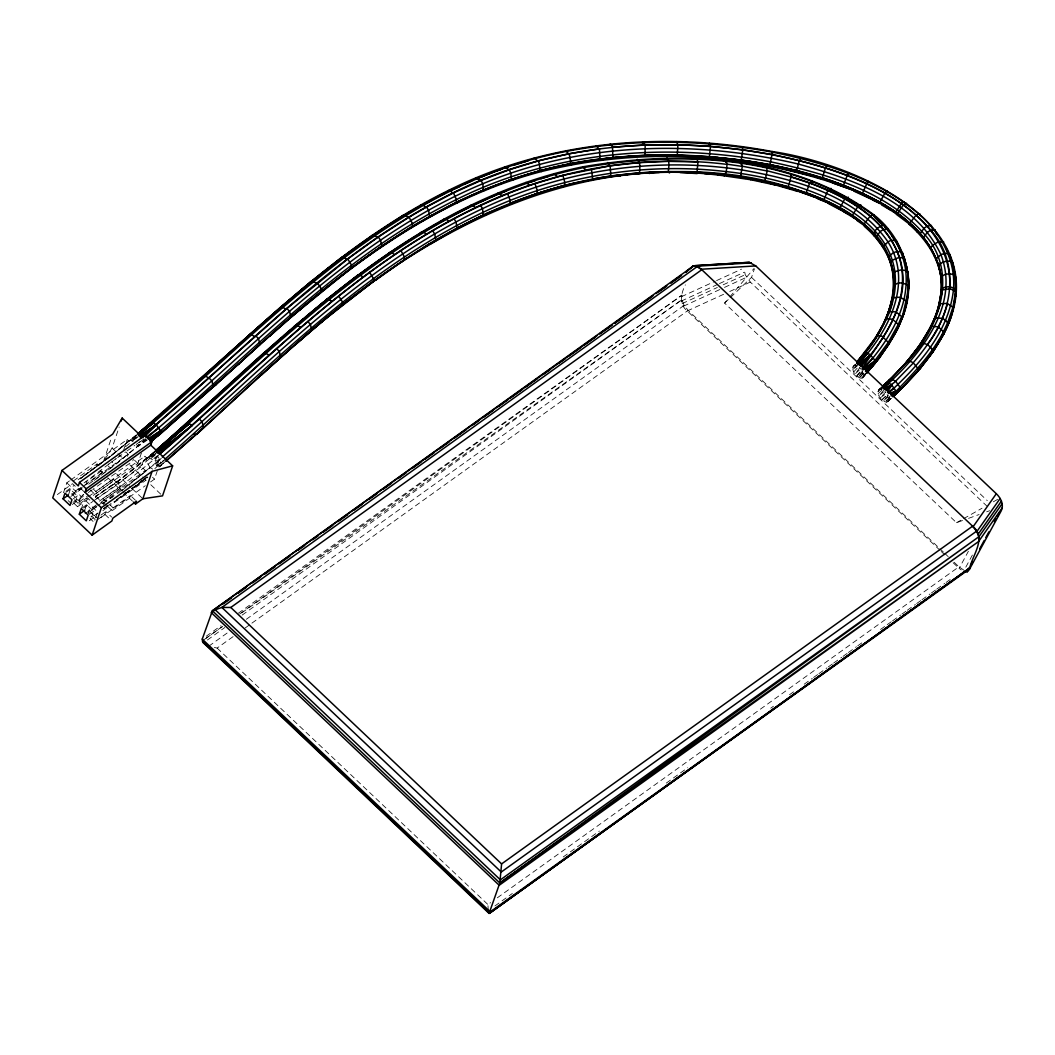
<?xml version="1.0" encoding="UTF-8"?>
<svg xmlns="http://www.w3.org/2000/svg" width="1055" height="1055" viewBox="0 0 1055 1055"><rect width="100%" height="100%" fill="white"/><g stroke="black" fill="none" stroke-linecap="round" stroke-linejoin="round"><path stroke-width="0.75" stroke-dasharray="5 3.75" d="M238.338 613.232L681.899 295.176L681.86 299.778L684.141 305.33L688.124 310.355L938.66 547.598M940.005 550.328L687.24 310.961C678.787 304.288 680.95 293.237 685.368 284.85M987.295 506.466L750.316 282.067L745.186 274.709L744.434 269.262M154.36 451.791L118.45 480.618L95.794 496.008L95.214 499.74L118.015 484.245L156.1 453.413M881.36 387.396C873.962 391.075 880.424 401.362 886.503 402.126L887.743 401.691L888.706 399.436L887.136 394.465M862.027 370.687L863.623 375.751L861.447 378.363C856.37 377.545 850.686 370.595 853.693 365.676L856.752 365.65M69.432 480.922L66.808 482.808L63.3 493.239L73.81 485.709M68.43 495.006L70.355 489.309L77.318 495.903L75.393 501.6M80.417 487.476L79.468 490.298L72.505 483.691L55.388 495.982M72.281 504.527L87.011 493.516M74.127 503.486L77.529 506.703L81.037 496.285L83.662 494.399M74.338 499.793L79.006 504.211L79.956 501.402L88.58 495.217M87.103 497.657L84.479 499.543L80.971 509.961L92.787 501.494M99.117 465.848L97.086 463.936L96.15 466.745L103.482 461.497L112.081 448.072L119.149 427.064M84.677 510.383L86.602 504.699L93.565 511.293L91.64 516.976L89.319 514.787M90.493 490.1L94.924 494.307L95.873 491.498L93.275 489.032L132.679 461.22L133.392 459.11M103.482 461.497L111.672 437.126M97.996 512.981L90.123 518.638L94.119 522.423L95.121 519.442L88.198 512.915L89.147 510.106L97.772 503.908M84.954 484.865L102.203 472.482L103.153 469.673L85.903 482.043L88.106 484.14M96.48 506.637L90.031 511.715L95.187 516.607L89.411 520.748L90.123 518.638M95.187 516.607L97.231 517.768M95.623 517.952L97.627 511.992L84.479 499.543M106.66 505.424L102.23 501.217L103.179 498.408L120.428 486.039L113.122 479.115L95.873 491.498M103.179 498.408L105.038 500.954L144.641 472.548L145.353 470.451L141.357 466.666L144.865 456.235L146.935 458.2L154.228 452.45M113.122 479.115L112.186 481.924L94.924 494.307M123.699 449.931L127.207 439.5L128.881 441.096L136.425 435.636M97.522 519.693L104.92 514.392L105.869 511.583L111.672 517.069M107.768 506.466L112.199 510.673L113.149 507.851L110.393 505.253L145.841 480.276M127.523 456.34L128.235 454.23L125.967 452.081M120.428 486.039L119.492 488.847L102.23 501.217M93.288 495.415L137.928 463.409L141.436 452.977M135.462 500.268L130.411 495.481L129.462 498.29L112.199 510.673M150.575 481.937L154.505 479.115L158.026 468.684M730.456 297.497L751.542 277.386L754.417 268.84M147.964 457.58L153.12 459.875L157.34 456.353L159.859 459.176L156.747 465.796L156.997 467.721M157.34 456.353L154.65 461.602L156.747 465.796L163.749 460.217M961.29 569.911L959.087 568.394L968.398 551.264M965.813 567.142L973.567 552.873M118.45 480.618L95.28 496.997M153.714 452.78L146.183 459.281L146.658 458.424M865.074 373.971L861.447 378.363M136.214 435.029L111.408 455.074L78.136 479.735M146.183 459.281L154.399 451.711M862.7 370.819L858.097 377.136L863.794 371.255M859.812 367.641L855.025 374.05L860.854 368.498M863.623 375.751L865.509 373.259M855.684 364.16L852.73 367.852L855.948 364.476M856.858 365.03L852.928 369.751L857.702 365.544M856.673 375.936L860.867 370.951M856.858 376.108L861.869 370.134M865.456 374.195L862.331 377.914L859.337 377.796L863.57 372.916M863.794 372.982L859.64 377.875L862.331 377.914L865.904 373.905M962.542 520.524L956.516 522.7L724.587 303.075L728.768 298.156M729.823 296.93L753.85 268.643M854.932 364.529L852.915 366.903L855.064 364.344M883.971 389.888L878.934 395.81L883.826 391.708M862.66 377.927L865.852 374.024M155.942 463.686L159.859 459.176L161.362 465.031L159.437 466.692M865.548 374.274L863.808 376.398M888.587 394.952L883.167 400.887L889.339 396.007M853.719 371.901L858.968 366.256M885.791 391.906L880.2 397.906L886.398 393.396L884.829 391.484M881.176 388.557L877.931 391.774L881.782 388.688M891.066 398.487L887.743 401.691L891.264 398.328M724.587 303.075L729.282 298.605M878.142 393.686L882.771 389.269M889.695 397.3L884.921 401.85L889.761 397.959M881.822 399.74L887.387 394.53M881.993 399.911L887.901 394.385M890.763 398.46L888.481 400.584L890.631 398.605M882.56 386.658L878.116 390.772L880.371 388.622M888.534 400.452L890.671 398.5M886.503 402.126L891.224 397.854M166.479 460.507L158.936 467.009M155.111 453.663L150.232 457.936L155.322 453.993M888.508 397.537L890.631 395.665M153.938 452.331L147.858 457.646L154.136 452.503M154.729 451.804L118.028 481.542L95.319 496.852M157.881 455.404L152.54 459.4M158.778 455.536L119.386 487.516L97.785 502.18M150.43 467.879L146.46 461.853L146.434 459.176L117.975 481.476L119.386 487.516L121.76 490.443L161.31 458.345M122.064 490.522L160.531 459.36M154.848 468.591L164.672 459.98M159.793 466.574L165.266 461.563M124.556 494.452L113.98 501.943L147.093 476.913L140.632 482.029L143.058 480.038M149.454 457.606L155.678 452.318M137.163 436.651L132.178 440.845L138.864 436.361M136.069 435.306L129.923 440.476L133.128 441.254M145.775 438.735L137.361 445.751L146.882 439.619M161.336 462.354L156.786 466.099L161.362 465.031L158.092 467.049M125.598 446.7L137.941 436.585M84.031 482.939L120.85 454.982M115.879 463.949L145.643 439.553M116.103 464.068L145.854 439.684M126.112 493.503L138.245 484.258M137.071 485.208L147.173 477.031M135.343 486.579L139.009 483.625L119.321 497.92M140.236 482.636L143.889 479.669L140.157 482.623M140.856 482.082L147.212 476.966M151.181 458.345L155.032 455.259M128.881 441.096L110.775 456.156L85.27 475.053M131.4 440.515L137.506 435.649M143.177 439.553L136.583 444.498L137.875 446.582L147.173 440.106M80.22 478.68L110.92 455.931L136.332 435.135L110.775 456.156L80.312 478.627M80.167 478.825L83.991 475.99M88.95 483.994L114.639 464.965L112.199 462.077M94.277 480.342L114.863 465.097M222.275 626.538L203.575 640.029L222.328 626.696M239.643 614.023L681.899 295.176M70.751 479.985L127.207 439.5M73.454 480.882L97.086 463.936M66.333 492.184L70.355 489.309M108.533 464.226L116.419 458.569M117.738 457.619L125.624 451.962M126.943 451.026L134.829 445.368M136.148 444.419L144.034 438.761M79.178 488.36L71.793 493.661L78.057 500.387M71.78 494.703L82.277 487.173M83.596 486.236L128.235 454.23M70.843 496.483L83.108 487.726M73.296 498.778L77.318 495.903M72.993 502.417L83.503 494.887M88.264 492.619L93.275 489.032M88.422 496.72L144.865 456.235M79.006 504.211L87.644 498.026L92.233 502.378M77.529 506.703L88.04 499.173M82.58 507.574L86.602 504.699M94.093 500.558L141.357 466.666M84.967 513.745L95.464 506.215M100.713 502.457L145.353 470.451M97.733 505.741L105.236 500.36M88.198 512.915L96.823 506.73M89.543 514.167L93.565 511.293M116.38 499.806L124.253 494.162M125.571 493.213L147.885 477.216M102.889 510.633L110.393 505.253M100.937 515.117L105.869 511.583M113.149 507.851L130.411 495.481M100.687 517.715L145.326 485.709M206.266 636.231L220.97 625.694M207.4 640.003L224.768 627.54M242.149 615.091L681.86 299.778L239.749 614.3M208.824 646.174L228.909 631.76M246.316 619.285L684.141 305.33M214.35 647.453L217.119 648.087L233.181 636.574M245.222 627.936L250.576 624.098M251.908 623.136L688.124 310.355M488.241 910.755L487.938 904.544L490.615 902.618M497.301 897.818L958.942 566.799L963.558 569.924M494.927 905.955L512.334 893.48M563.212 856.99L599.372 831.076M666.312 783.074L687.741 767.71M770.757 708.182L773.434 706.257M789.496 694.744L793.518 691.856M804.227 684.181L812.258 678.418M813.59 677.455L817.612 674.58M818.957 673.618L826.988 667.855M828.32 666.892L832.342 664.017M833.674 663.054L841.719 657.291M843.051 656.342L847.073 653.454M848.405 652.491L856.436 646.741M857.781 645.779L861.803 642.891M880.543 629.453L885.897 625.615M887.242 624.652L891.251 621.777M892.596 620.815L900.627 615.052M901.959 614.089L905.981 611.214M907.326 610.252L915.358 604.489M916.69 603.526L920.712 600.651M922.044 599.688L930.088 593.925M931.42 592.976L935.442 590.088M936.774 589.125L944.805 583.375M946.15 582.413L950.173 579.525M102.704 503.393L120.402 491.366M102.665 503.697L113.004 496.668M107.478 506.11L103.588 508.616L114.085 501.481M129.027 491.366L127.193 492.579L124.807 492.355M103.588 508.616L110.406 504.092M956.516 522.7L962.186 519.482M963.597 518.691L982.02 508.233M993.348 501.811L997.608 499.397M159.859 459.176L154.65 461.602L153.12 459.875M681.385 296.706L715.119 281.25M716.596 280.577L741.533 269.157M681.306 301.071L717.98 284.257M719.444 283.584L744.395 272.164M682.11 303.616L717.321 287.488M723.189 284.797L745.186 274.709M683.416 306.214L723.031 288.068M724.495 287.395L746.505 277.307M687.24 310.961L723.915 294.16M729.783 291.47L750.316 282.067M968.556 518.348L979.106 514.55M986.636 511.833L989.643 510.739M878.907 389.532L881.927 389.493M150.733 467.945L152.659 469.093M84.097 491.736L78.914 486.724M751.542 277.386L987.282 500.637M939.847 548.719L943.434 552.108M944.621 553.242L948.208 556.631M954.168 562.275L958.942 566.799M941.205 551.462L944.779 554.851M953.127 562.75L959.087 568.394M134.526 460.178L137.928 463.409M152.513 477.216L154.505 479.115M112.081 448.072L116.775 452.516M117.949 453.624L123.817 459.189M129.686 464.741L141.41 475.858M142.583 476.966L146.104 480.302M150.799 484.746L161.362 494.755M108.256 466.007L110.643 468.275M116.604 473.919L130.925 487.476M132.112 488.61L142.86 498.778M100.185 470.57L102.203 472.482M107.742 477.73L121.707 490.944M122.815 491.999L132.495 501.165M104.92 514.392L110.722 519.891M66.808 482.808L81.037 496.285M78.255 499.793L79.956 501.402M89.147 510.106L90.229 511.134M68.153 500.611L71.252 503.551M217.119 648.087L487.938 904.544M95.794 496.008L105.289 506.084M859.693 367.668L861.342 369.54M143.032 479.827L140.697 481.858L143.124 479.867"/><path stroke-width="1.5" d="M151.247 441.544L290.995 317.133L351.526 267.838L351.539 265.135L347.741 258.963L286.92 308.495L141.357 437.509M856.95 362.155C894.35 324.61 912.746 261.007 863.953 224.253C782.678 165.121 670.598 162.971 575.687 182.897L575.74 182.752C521.552 195.399 470.042 218.319 423.081 248.004M978.842 541.347L978.869 536.744L976.587 531.192L972.605 526.181L501.6 863.913L499.819 882.969L489.085 913.432L203.391 642.877L202.257 639.106L212.398 610.792L693.175 266.19L697.184 266.599L701.799 269.724L230.794 607.469L221.867 607.429L212.398 610.792L499.819 882.969L978.842 541.347L499.213 885.277L211.198 612.546L216.552 608.709M141.172 437.35C242.32 353.029 332.932 251.947 452.727 193.012C532.089 153.252 622.437 139.3 710.49 146.526L709.395 156.681C632.868 150.654 554.561 160.215 483.493 190.085C411.964 219.862 349.231 266.757 290.995 317.133L289.466 311.291L286.92 308.495M866.867 372.837L879.488 357.75L889.523 342.875C906.482 317.45 914.988 283.887 902.75 255.02M351.526 267.838L381.778 246.066L380.512 240.039L378.204 237.045L347.741 258.963M963.479 571.428L967.198 571.81L969.387 569.449C971.721 556.064 987.084 538.406 973.132 526.669L701.285 269.236L696.88 266.203L693.161 265.834L685.486 272.454L693.175 266.19M969.387 569.449L1001.182 510.91C1004.215 504.778 1000.839 498.039 996.316 493.714L755.762 265.913L749.353 262.339L694.876 265.662M710.49 146.526C749.406 149.784 788.098 156.43 825.432 168.022L822.32 177.781C853.376 187.869 883.971 201.281 909.041 222.658C930.352 240.25 944.634 267.614 941.284 295.796C946.81 251.341 910.083 216.512 873.421 198.841C810.57 166.822 737.893 156.035 668.039 155.125L645.04 155.336L612.889 157.512L570.227 163.776L539.844 170.844L511.319 179.561L483.493 190.085L456.274 202.375L412.373 226.363L381.778 246.066M893.611 396.087L903.291 386.75C918.879 371.202 932.897 354.032 943.407 334.62C1000.575 226.1 855.842 163.841 772.484 151.564C663.938 131.15 547.954 140.473 448.388 190.48C329.094 248.98 238.984 349.245 138.469 433.354M412.373 226.363L412.439 223.607L409.076 217.159L378.204 237.045M919.855 215.444L919.894 213.888L918.615 213.769C877.681 178.915 824.469 162.879 772.748 152.197C704.991 139.853 634.846 138.297 567.049 151.261C391.392 184.374 268.194 325.27 138.403 435.61M194.133 434.172L196.678 434.264C272.203 364.806 346.897 292.565 435.807 240.052L434.713 233.92L432.576 230.821C330.531 290.718 248.36 377.163 159.74 454.217M909.041 222.658L908.988 224.214C925.248 238.417 938.554 257.275 941.205 279.179C938.726 250.589 917.758 227.92 895.787 212.174C876.454 199.131 855.104 189.504 833.239 181.579C800.033 170.198 764.954 162.602 730.35 158.896L709.395 156.681M429.583 216.341L428.541 210.169L426.471 207.031L409.076 217.159M860.511 366.336C888.178 336.505 914.012 293.013 897.119 251.538C881.373 215.879 844.462 196.085 809.66 183.043L806.218 192.683C827.015 200.41 846.967 210.301 863.953 224.253L864.375 226.39C880.635 240.263 893.625 260.005 894.06 281.962M873.751 216.328L873.817 214.785C791.712 153.793 680.119 150.074 582.888 166.809C408.984 202.402 282.397 338.47 155.151 451.263M456.274 202.375L456.406 199.58L453.465 192.907L426.471 207.031M885.488 384.244L905.836 362.894L921.213 343.64L924.035 343.416L927.385 344.629C952.678 312.201 960.169 262.774 930.879 230.227C891.238 184.559 829.652 166.796 772.59 154.571L772.484 151.564L771.878 152.843M483.493 190.085L482.781 183.755L481.04 180.458L453.465 192.907M941.548 282.793L941.284 280.656C942.366 297.22 937.46 313.665 929.983 328.29L920.277 344.418L905.836 362.894L907.34 361.351C939.187 329.081 958.916 272.77 924.905 234.817C886.2 190.573 826.157 173.732 770.73 161.837C665.454 142.148 553.018 151.181 456.406 199.58C338.444 257.486 248.875 356.616 149.599 439.935M825.432 168.022C880.094 185.377 953.1 221.102 949.79 288.819L942.893 289.835L941.231 291.747L938.502 306.807M955.289 276.502L955.804 294.279L952.731 311.199M893.176 294.477C901.59 209.061 789.259 183.095 724.904 174.563L724.205 175.842C561.722 153.331 410.764 239.802 294.609 345.328L322.949 320.931L373.404 281.316L373.417 278.599L369.685 272.401M893.651 293.804L894.099 287.923M857.201 219.084L857.095 220.587L865.614 226.469M742.812 149.942L741.23 160.044M511.319 179.561L510.818 173.152L509.275 169.776L481.04 180.458M454.019 218.781L456.037 221.946L457.026 228.144L487.41 213.176L537.008 193.447L537.259 190.612L535.03 183.649C499.332 195.729 465.11 211.818 432.576 230.821M906.403 204.723L906.535 203.233L903.555 204.934M940.941 277.083C942.972 294.82 937.935 312.531 929.983 328.29M955.566 296.402L955.632 278.243L952.705 262.563L950.661 261.284L947.364 261.06M896.394 212.767L896.262 214.257L912.562 226.495M539.844 170.844L539.553 164.369L538.235 160.927L509.275 169.776M536.046 194.832L537.193 193.513L564.491 185.298L564.794 182.449L562.935 175.367L535.03 183.649M860.669 206.398L860.827 204.921L858.018 206.74C837.433 193.025 814.302 183.741 790.683 176.686L791.276 173.838L790.788 175.156M570.227 163.776L570.584 160.914L569.12 153.74L538.235 160.927M856.673 362.933C875.175 340.844 892.174 315.168 894.047 286.037C894.35 275.975 892.556 266.111 888.785 256.774C890.499 254.598 893.77 252.053 897.119 251.538M862.159 368.261C881.98 339.011 907.366 307.862 902.315 269.975C898.807 243.164 879.738 221.365 858.018 206.74M902.315 269.975L905.704 270.594L907.801 272.164C910.478 288.173 904.913 303.761 901.867 318.94C917.797 282.555 904.768 238.76 873.817 214.785L872.577 214.706C791.184 154.399 680.633 150.891 584.325 167.442C410.224 203.153 283.808 339.816 156.338 452.595M507.6 193.698L510.172 200.542L509.974 203.351C542.441 190.414 576.32 181.262 610.845 175.908L610.133 165.806L562.935 175.367M209.246 378.125L211.844 380.895L213.413 386.684L239.406 363.197L237.955 364.674C339.697 269.5 456.71 175.71 600.005 158.975L599.411 148.861L569.12 153.74M772.009 154.676L769.939 164.699M843.894 210.275L843.684 211.712L858.163 220.535L852.691 216.908M882.059 203.615L881.835 205.039L897.278 214.165L893.282 211.607M612.889 157.512L612.507 147.37M610.845 175.908L639.515 172.783L639.937 166.189L639.33 162.628L610.133 165.806M799.888 160.584L800.204 157.67M645.04 155.336L645.172 145.168M164.962 459.149C265.847 370.964 360.362 270.001 483.48 212.147C558.596 176.185 643.576 161.797 726.315 171.622C795.628 178.915 924.167 216.13 889.642 311.726L888.033 313.467L892.939 295.73M939.029 307.678L939.596 304.71M873.421 198.841L873.158 200.239L882.626 204.802M639.515 172.783L668.303 171.543L668.989 164.936L668.646 161.362L639.33 162.628M677.27 155.098L677.89 144.917M591.393 168.932L592.699 179.06C622.569 173.798 652.926 171.016 683.271 171.846L697.052 172.123L697.935 161.956L668.646 161.362M828.993 202.336L828.689 203.72L848.589 214.205M799.294 160.65L796.723 170.554M893.77 334.62L890.328 340.989C901.722 324.426 908.197 304.17 908.685 284.019L908.065 274.26L905.586 263.077M890.71 307.941L891.884 303.141M766.945 167.732L766.88 170.712L791.079 177.016L788.177 186.841L751.292 178.414L724.904 174.563L726.315 171.622L727.04 164.382C641.189 153.7 552.939 169.631 475.396 207.664C353.531 266.388 259.688 366.771 159.107 454.323M740.544 176.488L742.285 166.413L726.987 164.171L726.315 161.059L725.616 162.338M854.102 189.676L853.746 191.034L878.841 202.705M818.06 197.43L817.691 198.788L829.243 203.351M764.888 180.959L767.183 170.976L742.061 166.176L741.665 163.116L741.006 164.395M848.049 174.141L848.444 172.796L847.191 175.42M826.039 167.996L826.843 165.213L826.368 166.532M811.796 182.001L812.205 180.669L811.084 183.333M827.621 180.55L827.45 181.078C735.348 152.223 634.978 148.096 541.228 171.609C436.625 198.762 348.532 265.57 269.328 336.453L274.392 331.824M833.239 181.579L832.804 182.911L854.168 190.612L872.406 199.263M142.887 437.68L122.169 418.057L112.7 434.08L61.968 470.451L52.75 497.868L92.128 535.149L111.883 520.985L112.832 518.176L136.464 501.217L135.515 504.039L133.497 502.127M63.076 498.844L64.988 493.147L71.964 499.74L70.039 505.437L63.076 498.844L68.43 495.006M92.128 535.149L101.346 507.745L85.033 492.289L150.773 445.144L151.96 441.636L145.221 435.253L79.481 482.399L78.294 485.907L61.968 470.451M85.033 492.289L86.207 488.781L151.96 441.636M79.323 514.22L81.248 508.536L88.211 515.13L86.286 520.827L79.323 514.22L84.677 510.383M121.167 421.064L122.169 418.057M135.515 504.039L142.86 498.778L152.078 471.374L172.638 465.848L150.773 445.144M172.638 465.848L162.536 495.863L142.86 498.778M827.911 179.746L827.45 181.078L852.664 190.032M882.56 386.658C907.973 363.975 929.415 335.859 940.48 303.748L947.271 303.418M884.67 389.546L895.748 381.396L899.968 387.198L900.034 389.836L917.969 371.044L917.863 368.446L913.366 362.933L895.629 381.172L892.596 379.576L890.011 379.523L888.547 381.026L907.34 361.351L910.043 361.285L913.234 362.709C928.189 345.354 941.495 325.903 947.509 303.524L952.902 307.348C952.362 317.489 946.849 327.736 941.825 336.294L944.265 330.637M943.407 334.62C952.414 317.265 957.637 296.323 955.368 276.133L953.272 274.524L949.869 273.838M798.239 190.098L797.778 191.417L776.546 185.271L750.672 179.706L724.205 175.842M843.486 185.192L847.125 175.618M823.85 199.777L827.938 190.388M862.489 193.263L866.696 183.926M903.964 313.084L897.423 329.107L895.827 330.795M777.087 183.979L776.546 185.271L768.805 183.029M840.004 207.861L844.791 198.828M879.962 202.23L884.802 193.223M893.123 272.388L892.978 270.858L893.242 272.915M801.365 172.769L801.932 172.044L774.818 165.793L774.212 167.086L773.988 166.453L812.179 175.974M852.308 215.431L857.741 206.806M895.787 212.174L901.326 203.602M897.647 213.479L903.265 204.973M751.292 178.414L750.672 179.706L750.369 179.06L756.514 180.392M863.953 224.253L870.111 216.169M746.03 162.233L746.689 160.953L774.818 165.793M909.779 223.132L916.07 215.154M866.946 372.666L879.488 357.75L889.523 342.875M967.198 571.81L969.532 567.524M971.075 564.662L972.631 561.814M979.607 548.969L984.262 540.397M985.818 537.536L988.917 531.826M994.351 521.843L995.894 518.981M997.45 516.119L998.993 513.271M866.603 373.061L875.03 363.355L888.402 344.959L898.517 326.799L898.306 324.347L901.656 316.526L896.407 312.254M746.689 160.953L717.703 157.538L716.978 158.804L711.888 157.775M891.277 240.21L887.954 241.859L883.602 246.54C877.549 240.052 868.7 231.625 880.74 226.363M896.302 311.832L889.642 311.726C881.98 330.307 870.52 347.24 856.95 362.01L875.65 337.574L883.602 323.582L889.708 308.759L889.945 311.146M829.283 190.784L830.958 188.331M920.145 233.419L924.127 228.236L927.094 226.1M708.736 144.456L709.474 143.19L710.437 146.328L742.76 149.731L772.59 154.571M876.336 236.571L880.371 231.467L883.404 229.397M717.703 157.538L695.047 156.681M923.428 237.283L927.53 232.245L930.602 230.227M866.775 183.741L868.516 181.315M917.969 371.044L933.016 351.816L943.645 334.119L943.447 331.639L947.614 322.79L952.902 307.348L955.54 292.037L953.43 290.072L950.028 288.912M919.657 345.236L931.723 326.298L938.185 326.813M932.264 352.093L941.02 337.613M943.645 334.119L932.488 352.515L932.343 349.957L930.536 347.148L927.556 344.827M701.245 156.259L668.039 155.125L667.208 156.391L666.364 155.692L655.353 155.969M887.334 391.959L891.792 385.154L895.959 390.996L896.012 393.647L892.781 396.627L903.291 386.75L893.044 396.337M893.572 395.717L901.827 388.253L922.782 365.241M930.84 247.859L932.383 245.512L938.581 241.608M725.616 174.497L697.869 172.308L670.321 171.662L669.49 172.928L668.606 172.242M666.14 159.279L666.984 158.013L668.593 161.164M866.498 372.956L877.958 359.32L884.143 350.154M885.91 347.543L889.444 342.295M642.455 143.084L643.326 141.818L645.119 144.957L677.838 144.72L710.437 146.328M650.302 172.242L649.418 173.508L648.403 172.822L659.283 172.506M668.039 155.125L635.255 155.929L634.372 157.195L633.343 156.509M973.132 526.669L996.316 493.714M976.943 531.417L1000.14 498.461M978.262 534.028L1001.446 501.059M979.066 536.573L1002.25 503.604M978.987 540.925L1002.171 507.969M936.313 258.831L940.915 254.624L944.489 253.451M857.807 364.423C887.664 333.42 914.078 282.964 887.954 241.859C855.486 194.872 795.048 179.403 741.929 169.934C654.047 156.522 562.632 170.198 482.478 208.666C358.7 266.823 263.75 368.432 162.272 457.039M863.043 369.514C887.308 342.677 909.924 308.508 905.704 270.594C902.75 248.387 889.378 228.961 872.577 214.706L870.375 216.117M866.445 372.006L888.244 342.44L898.306 324.347L893.163 319.823M609.276 145.326L610.212 144.047L611.373 144.733L612.454 147.173L645.119 144.957M890.921 262.299L892.556 260.11L899.242 257.328M602.497 159.951L603.46 158.672L635.255 155.929M620.182 175.961L621.144 174.682M572.614 163.446L571.586 164.725L570.175 164.092M592.699 179.06L591.684 180.352L590.273 179.706M893.493 273.654L895.154 271.597L902.025 269.632M941.086 277.689L942.735 275.645L945.86 274.221L949.632 273.799M884.881 193.039L887.163 190.902M846.044 199.303L848.339 197.166M857.095 361.905L866.524 350.642M541.228 171.609L542.323 170.303M857.438 361.839L864.533 353.478L867.289 353.359L870.533 354.704L859.377 365.399M894.047 286.037L895.708 284.098L898.847 282.964L902.618 282.911M891.818 395.823C910.623 375.778 930.8 356.471 943.447 331.639L938.383 326.971M941.363 289.888L943.025 287.949L946.164 286.841L949.935 286.828M860.748 366.441L870.309 355.39L873.184 357.856L874.912 360.77L875.03 363.355L866.735 372.375M857.161 361.931L864.533 353.478L863.016 355.034M278.626 309.168L280.419 307.282L282.938 307.414L285.865 309.102M512.625 180.168L513.772 178.849M865.509 371.466L874.912 360.77L863.32 369.698M503.697 168.312L508.259 166.914L503.697 168.312L504.857 166.993L506.624 167.534L508.536 169.802M858.651 363.078L867.289 353.359L856.739 363.237M515.091 202.323L516.277 200.991M892.253 299.488L893.902 297.655L900.733 297.18M484.707 190.546L485.92 189.214M483.849 200.265L479.445 202.257L497.063 194.278L498.263 192.946L502.299 195.61M486.17 214.521L487.41 213.176M457.408 202.692L458.674 201.334M457.83 228.526L483.335 214.943L482.478 208.666L480.618 205.435M444.814 219.532L440.502 221.761L444.313 218.886L446.463 219.269L448.876 221.299M933.978 319.771L935.587 318.056L942.181 318.307M430.664 216.512L431.957 215.128M420.826 222.078L422.145 220.693M885.013 320.601L886.609 318.913L893.15 319.269M466.996 207.927L443.021 220.271L418.387 234.751L421.631 231.915L423.859 232.258L426.391 234.236M429.978 244.232L459.11 227.155L435.807 240.052M390.192 241.041L391.537 239.63M402.509 261.561L404.408 259.688L404.447 256.958L400.913 250.615M139.55 436.665L156.259 424.73L153.357 423.029L150.852 422.897L149.032 424.796C222.473 361.562 290.864 291.853 370.912 236.676L372.27 235.252L374.604 235.516L377.281 237.401M875.65 337.574L877.206 335.952L880.068 335.675L883.483 336.809M359.979 262.062L361.364 260.625M375.356 280.432L403.867 260.15L431.297 242.848M202.23 640.992L489.652 913.168L969.901 567.907L490.272 911.837L202.257 639.106M333.828 263.842L341.583 257.394L343.996 257.605L346.779 259.398M329.964 285.035L331.376 283.584M348.401 300.728L376.741 278.995M933.016 351.816L919.591 369.013L921.094 367.457M293.567 296.521L311.067 281.434L313.546 281.606L316.408 283.333M299.857 309.867L301.282 308.403M417.16 235.305C384.983 254.967 354.559 277.32 325.098 300.82L326.509 299.369L328.962 299.541L331.824 301.282M321.524 322.395L322.949 320.931M877.958 359.32L879.488 357.75M156.206 435.28L158.712 435.412L216.486 383.994L213.413 386.684M174.352 434.686L186.722 423.622L189.267 423.728L192.234 425.376L157.591 453.188M158.474 448.639L263.513 353.385L266.058 353.491L269.012 355.139M196.678 434.264L203.655 427.657C251.683 384.112 298.539 339.09 349.798 299.29M262.458 373.813L261.02 375.29L296.046 343.864M882.587 386.605L890.011 379.523M144.759 436.427L156.443 424.888L160.466 430.862L160.136 433.948L216.486 383.994M862.41 368.485L873.184 357.856M882.178 387.106L886.24 383.11L888.811 383.176L891.805 384.798L883.338 388.82M877.668 333.894L878.353 333.235M857.161 363.078L867.289 353.359M893.295 396.35L903.291 386.75M884.789 384.6L891.95 377.796L882.573 386.315M888.35 393.37C918.483 365.782 948.656 332.351 953.43 290.072C956.265 260.506 940.44 232.628 918.615 213.769L916.36 215.128M191.179 419.705L156.839 449.654M883.075 388.438C919.301 355.983 960.723 306.478 940.915 254.624C915.331 200.279 852.229 179.073 798.516 164.092C694.572 139.497 582.123 142.122 482.781 183.755C351.064 238.615 254.11 347.847 146.975 437.733M185.284 425.112L290.085 330.281M885.844 390.231L891.792 385.154M215.049 385.484L260.044 344.457L258.475 338.655L255.89 335.886M335.385 262.669L278.995 308.759L138.548 433.223M257.064 359.478L281.725 337.6M865.087 369.514L874.912 360.77M262.075 354.876L323.859 301.849L306.267 316.54M901.418 203.417L904.293 201.65M158.566 448.533L164.646 443.206M167.072 441.082L171.925 436.823M891.699 394.741L895.959 390.996L890.077 393.304M165.938 461.193L198.129 432.787M884.09 387.317L888.811 383.176L882.613 387.409M251.327 333.261L247.82 336.308L249.257 334.817L251.802 334.923L254.769 336.585M156.892 449.549L186.722 423.622M284.098 335.556L316.434 308.139M204.077 376.028L202.019 377.796L203.457 376.305L206.015 376.411L208.982 378.059M156.918 451.25L189.267 423.728L155.388 451.474M166.374 460.6L203.655 427.657L202.072 421.868L199.474 419.125M279.746 308.218L291.14 298.578M137.308 434.278L150.852 422.897L138.653 433.012M303.761 318.623L293.712 327.01L295.149 325.533L297.655 325.665L300.57 327.367M318.9 306.121L357.896 274.973L360.296 275.184L363.065 277.003M155.481 451.421L189.267 423.728M149.573 439.777L160.466 430.862L148.241 438.748M894.587 394.082L901.827 388.253M138.719 434.686L153.357 423.029L139.036 433.697M150.351 441.57L160.492 433.539L150.245 440.819M858.005 364.661L870.533 354.704M892.359 396.548L896.012 393.647M309.656 282.898L331.283 265.847M325.098 300.82L329.978 297.009M157.868 452.015L192.234 425.376M145.814 437.574L158.975 427.697M338.009 260.717L370.912 236.676L400.781 217.356M340.185 258.831L379.76 231.005M499.819 882.969L978.869 536.744L500.4 879.844L214.693 609.289M489.652 913.168L969.901 567.907M101.346 507.745L152.078 471.374M223.225 603.922L231.243 598.172M237.916 593.385L245.934 587.635M252.62 582.848L260.638 577.098M264.647 574.223L275.329 566.561M279.338 563.687L290.033 556.011M298.038 550.275L304.724 545.475M312.742 539.738L318.082 535.9M323.423 532.063L332.773 525.364M338.127 521.526L347.477 514.827M354.15 510.04L362.168 504.29M368.854 499.49L376.872 493.753M383.545 488.953L391.563 483.203M398.249 478.416L406.267 472.666M412.94 467.879L420.958 462.13M424.967 459.255L434.317 452.555M439.658 448.718L449.008 442.019M454.362 438.181L466.389 429.556M473.062 424.769L478.403 420.945M483.757 417.107L493.107 410.395M498.448 406.571L507.798 399.858M510.475 397.946L522.502 389.321M525.166 387.409L537.193 378.785M543.866 373.998L550.552 369.21M558.57 363.461L565.243 358.674M569.252 355.799L579.947 348.124M583.956 345.262L594.638 337.587M599.992 333.762L612.005 325.138M614.683 323.226L626.71 314.601M629.373 312.689L641.4 304.064M644.077 302.152L653.427 295.44M658.768 291.602L666.786 285.865L655.986 293.541M697.184 266.599L221.867 607.429L501.27 872.023L976.587 531.192M489.085 913.432L967.567 570.333M357.157 276.028L383.255 257.367M212.398 610.792L597.025 335.714M599.702 333.789L611.768 325.164M614.445 323.252L651.977 296.415M148.504 439.183L160.466 430.862M887.769 392.407L894.416 387.884M382.385 229.225L394.517 221.484M140.209 435.464L156.259 424.73M384.561 256.444L391.168 252.119M393.818 250.404L415.947 236.175M370.912 236.676L403.419 215.128L405.648 215.457L408.193 217.422M415.63 236.307L388.174 253.873L389.532 252.448L391.853 252.725L394.517 254.611M397.273 219.822L401.388 217.317M415.815 208.56L422.686 204.67L419.811 206.173L421.116 204.802L423.279 205.171L425.732 207.189M418.387 234.751L421.143 233.129M423.912 231.507L426.682 229.885M430.822 227.445L433.592 225.823M436.348 224.201L439.117 222.579L420.312 233.313M403.287 215.827L414.536 209.299L403.3 215.879M890.46 393.937L895.959 390.996M420.141 206.253L423.029 204.71M425.917 203.167L433.13 199.329M436.018 197.786L438.906 196.243M441.781 194.7L444.669 193.171M425.561 203.153L442.81 194.107M425.336 203.285L440.528 195.333M451.988 215.813L469.238 206.872L451.751 215.8M443.021 220.271L448.85 217.29M453.307 189.227L459.07 186.59M460.494 185.786L450.103 190.493L458.991 186.59M464.886 183.794L472.152 180.511M491.182 196.942L497.063 194.278M478.429 202.626L469.818 206.477L471.084 205.118L473.115 205.554L475.396 207.664M464.741 183.887L470.24 181.447M880.991 226.324L883.549 225.256L885.04 225.585L884.776 227.089M475.831 179.02L486.039 174.919M927.371 226.087L931.486 225.427M481.964 176.502L486.104 174.879M476.57 178.625L491.643 172.901M497.67 170.607L502.193 168.892M498.514 193.724L505.793 190.955M488.966 173.785L502.22 168.866M506.44 181.262L510.871 179.614M883.76 229.502L887.994 228.961L888.059 230.636M930.879 230.227L935.192 229.792M514.378 165.028L525.298 161.679M534.859 180.603L530.322 182.014L535.056 180.603M540.912 178.743L548.481 176.409M524.071 161.982L528.581 160.637M947.113 261.033C943.671 261.614 937.526 263.895 938.779 267.443M891.62 240.329L896.368 240.527L900.851 250.813L899.401 248.176M938.845 241.635L943.645 241.898M574.843 163.367L577.955 162.892M581.068 162.404L584.18 161.929M595.06 160.241L598.172 159.767M614.195 176.027L617.373 175.539M749.353 262.339L693.161 265.834M602.893 159.147L607.693 158.725M615.711 158.026L618.916 157.749M626.934 157.063L631.734 156.641M600.005 158.975L603.46 158.672M622.239 175.011L627.145 174.603M635.321 173.917L640.227 173.508M696.88 266.203L751.358 262.88M701.285 269.236L755.762 265.913M897.423 251.683L900.614 251.604L902.579 252.659L908.065 274.26M944.753 253.503L947.957 253.451L949.922 254.519L955.632 278.243M680.053 172.506L697.104 173.574L697.869 172.308L697.052 172.123M666.364 155.692L675.925 156.021M899.585 257.618L902.856 257.776L904.887 259.002L905.493 263.236M668.303 171.543L670.321 171.662M699.821 156.839L702.841 157.076M704.437 173.561L709.25 173.956M717.281 174.629L722.095 175.038M721.277 158.698L726.143 159.279M731.023 159.846L734.267 160.228M739.133 160.808L743.999 161.389M726.842 175.618L729.981 176.08M734.689 176.765L737.827 177.227M740.953 177.688L745.661 178.374M747.204 161.85L750.356 162.391M753.507 162.932L756.659 163.472M759.811 164.013L762.95 164.554M766.101 165.094L769.253 165.648M918.338 231.968L916.901 231.704L916.874 230.082M448.388 190.48L450.432 190.915L452.727 193.012M759.587 181.051L765.732 182.37M875.558 236.096L874.054 235.766L874.015 234.131M476.28 177.86L480.315 180.524M778.01 185.126L790.274 188.674M793.334 189.557L818.087 198.353L799.374 191.43M815.264 176.884L822.992 179.179M525.931 182.449L529.623 185.245M902.856 283.254L906.258 284.336L908.368 286.235L908.632 288.437M791.079 177.016L809.66 183.043M950.186 286.907L953.575 288.015L955.698 289.927L955.962 292.156M564.491 185.298L563.621 186.669L562.025 186.062M828.979 181.025L833.028 182.41M554.112 173.706L557.436 176.62M534.199 157.986L537.496 160.901M582.888 166.809L585.789 169.829M900.904 297.563L906.324 301.242L906.575 303.563M565.625 150.628L568.487 153.648M819.484 198.986L827.845 202.731M607.535 162.523L610.054 165.609M830.628 204.09L841.719 209.998M596.339 145.63L598.765 148.729M942.405 318.412L945.623 320.298L947.614 322.79L947.825 325.23M203.391 642.877L206.107 644.526M637.207 159.292L639.277 162.417M886.622 207.347L890.618 209.905M883.378 337.429L888.244 342.44L888.402 344.959M676.466 141.568L677.838 144.72M883.444 248.057L883.602 246.54M873.857 233.762L864.427 224.847M230.794 607.469L501.6 863.913M79.481 482.399L86.207 488.781M874.793 217.33L882.02 224.28M696.735 158.606L697.883 161.745M877.931 220.35L880.213 222.592M276.647 348.638L279.232 351.407L280.788 357.223M931.947 227.748L934.005 229.99M307.796 321.498L310.328 324.32L311.832 330.175M317.41 282.819L321.353 288.872L321.366 291.549M338.721 296.059L342.598 302.152L342.611 304.842M936.128 232.654L937.829 234.988L936.128 232.707M891.765 235.74L893.611 238.285M742.232 146.645L742.76 149.731M948.168 252.475L945.768 247.384M883.299 246.29L888.969 256.958M955.012 275.131L952.942 264.554L948.801 254.031M896.513 242.307L900.007 249.112M950.133 256.431L948.827 253.793L952.942 264.554M902.302 253.648L905.124 260.981M905.836 264.278L906.535 266.374M892.319 267.64L892.57 269.658M888.785 256.774L888.983 258.673M934.137 254.163L934.321 256.022M932.528 251.05L932.699 252.883M881.809 243.995L881.927 245.736M920.277 344.418L920.435 346.963M925.644 240.342L925.749 242.057M160.492 433.539L150.483 441.781L160.492 433.539M681.477 275.315L670.795 282.991L681.451 275.329M505.886 190.981L498.633 193.751L505.899 191.061"/></g></svg>
